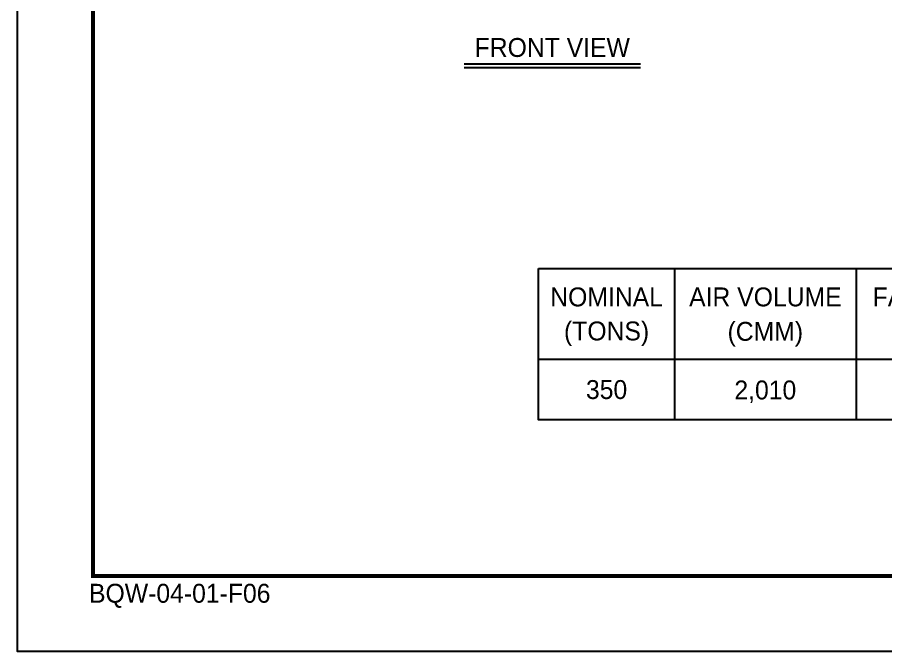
# Model space of a CAD drawing. Header units: millimetres. Extents: x 4398 to 33805, y 3079 to 23874.
# Drawn here: x 4398 to 12436, y 3079 to 8952 of the extents above; entities that cross this region are included whole.
import ezdxf
from ezdxf.enums import TextEntityAlignment as Align

# ---------------------------------------------------------------- set-up
doc = ezdxf.new("R2010")
doc.units = ezdxf.units.MM
for name, color, linetype in [('냉각탑_box', 1, 'Continuous'), ('냉각탑_form', 1, 'Continuous'), ('냉각탑_text', 3, 'Continuous')]:
    doc.layers.add(name, color=color, linetype=linetype)
doc.styles.add('돋움', font='Dotum.ttf')

# ---------------------------------------------------------------- blocks, each defined once
blk = doc.blocks.new('냉각탑form')
at = {"layer": 'Defpoints'}
blk.add_lwpolyline([(0, 297.07), (420.1, 297.07), (420.1, 0), (0, 0)], close=True, dxfattribs=at)
at = {"layer": '냉각탑_form', "const_width": 0.5}
blk.add_lwpolyline([(10, 287.07), (10, 10), (410.1, 10), (410.1, 287.07)], close=True, dxfattribs=at)
at = {"layer": '냉각탑_form', "style": '돋움'}
blk.add_text('BQW-04-01-F06', height=2.5006, dxfattribs=at).set_placement((9.48, 6.47))

msp = doc.modelspace()

# ---------------------------------------------------------------- linework, layer by layer
at = {"layer": '냉각탑_box'}
for p, q in [((8533.3, 8521.7), (10166.7, 8521.7)), ((8533.3, 8486.7), (10166.7, 8486.7)), ((10482.7, 6626), (10482.7, 5226)), ((12162.7, 6626), (12162.7, 5226)), ((9222.7, 5786), (24272.7, 5786))]:
    msp.add_line(p, q, dxfattribs=at)
msp.add_lwpolyline([(9222.7, 6626), (24272.7, 6626), (24272.7, 5226), (9222.7, 5226)], close=True, dxfattribs=at)

# ---------------------------------------------------------------- block references
at = {"layer": '냉각탑_form', "xscale": 70.00000000000001, "yscale": 70.00000000000001, "zscale": 70.00000000000001}
msp.add_blockref('냉각탑form', (4397.9, 3079.2), dxfattribs=at)

# ---------------------------------------------------------------- texts
at = {"layer": '냉각탑_text', "style": '돋움'}
for s, p in [('FRONT VIEW', (9350, 8673.3)), ('NOMINAL', (9852.7, 6363.5)), ('AIR VOLUME', (11322.7, 6363.5)), ('FAN MOTOR', (13002.7, 6363.5)), ('(TONS)', (9852.7, 6048.5)), ('(CMM)', (11322.2, 6044.7)), ('350', (9852.7, 5506)), ('2,010', (11322.2, 5502.2))]:
    msp.add_text(s, height=175, dxfattribs=at).set_placement(p, align=Align.MIDDLE_CENTER)

doc.saveas('drawing.dxf')
